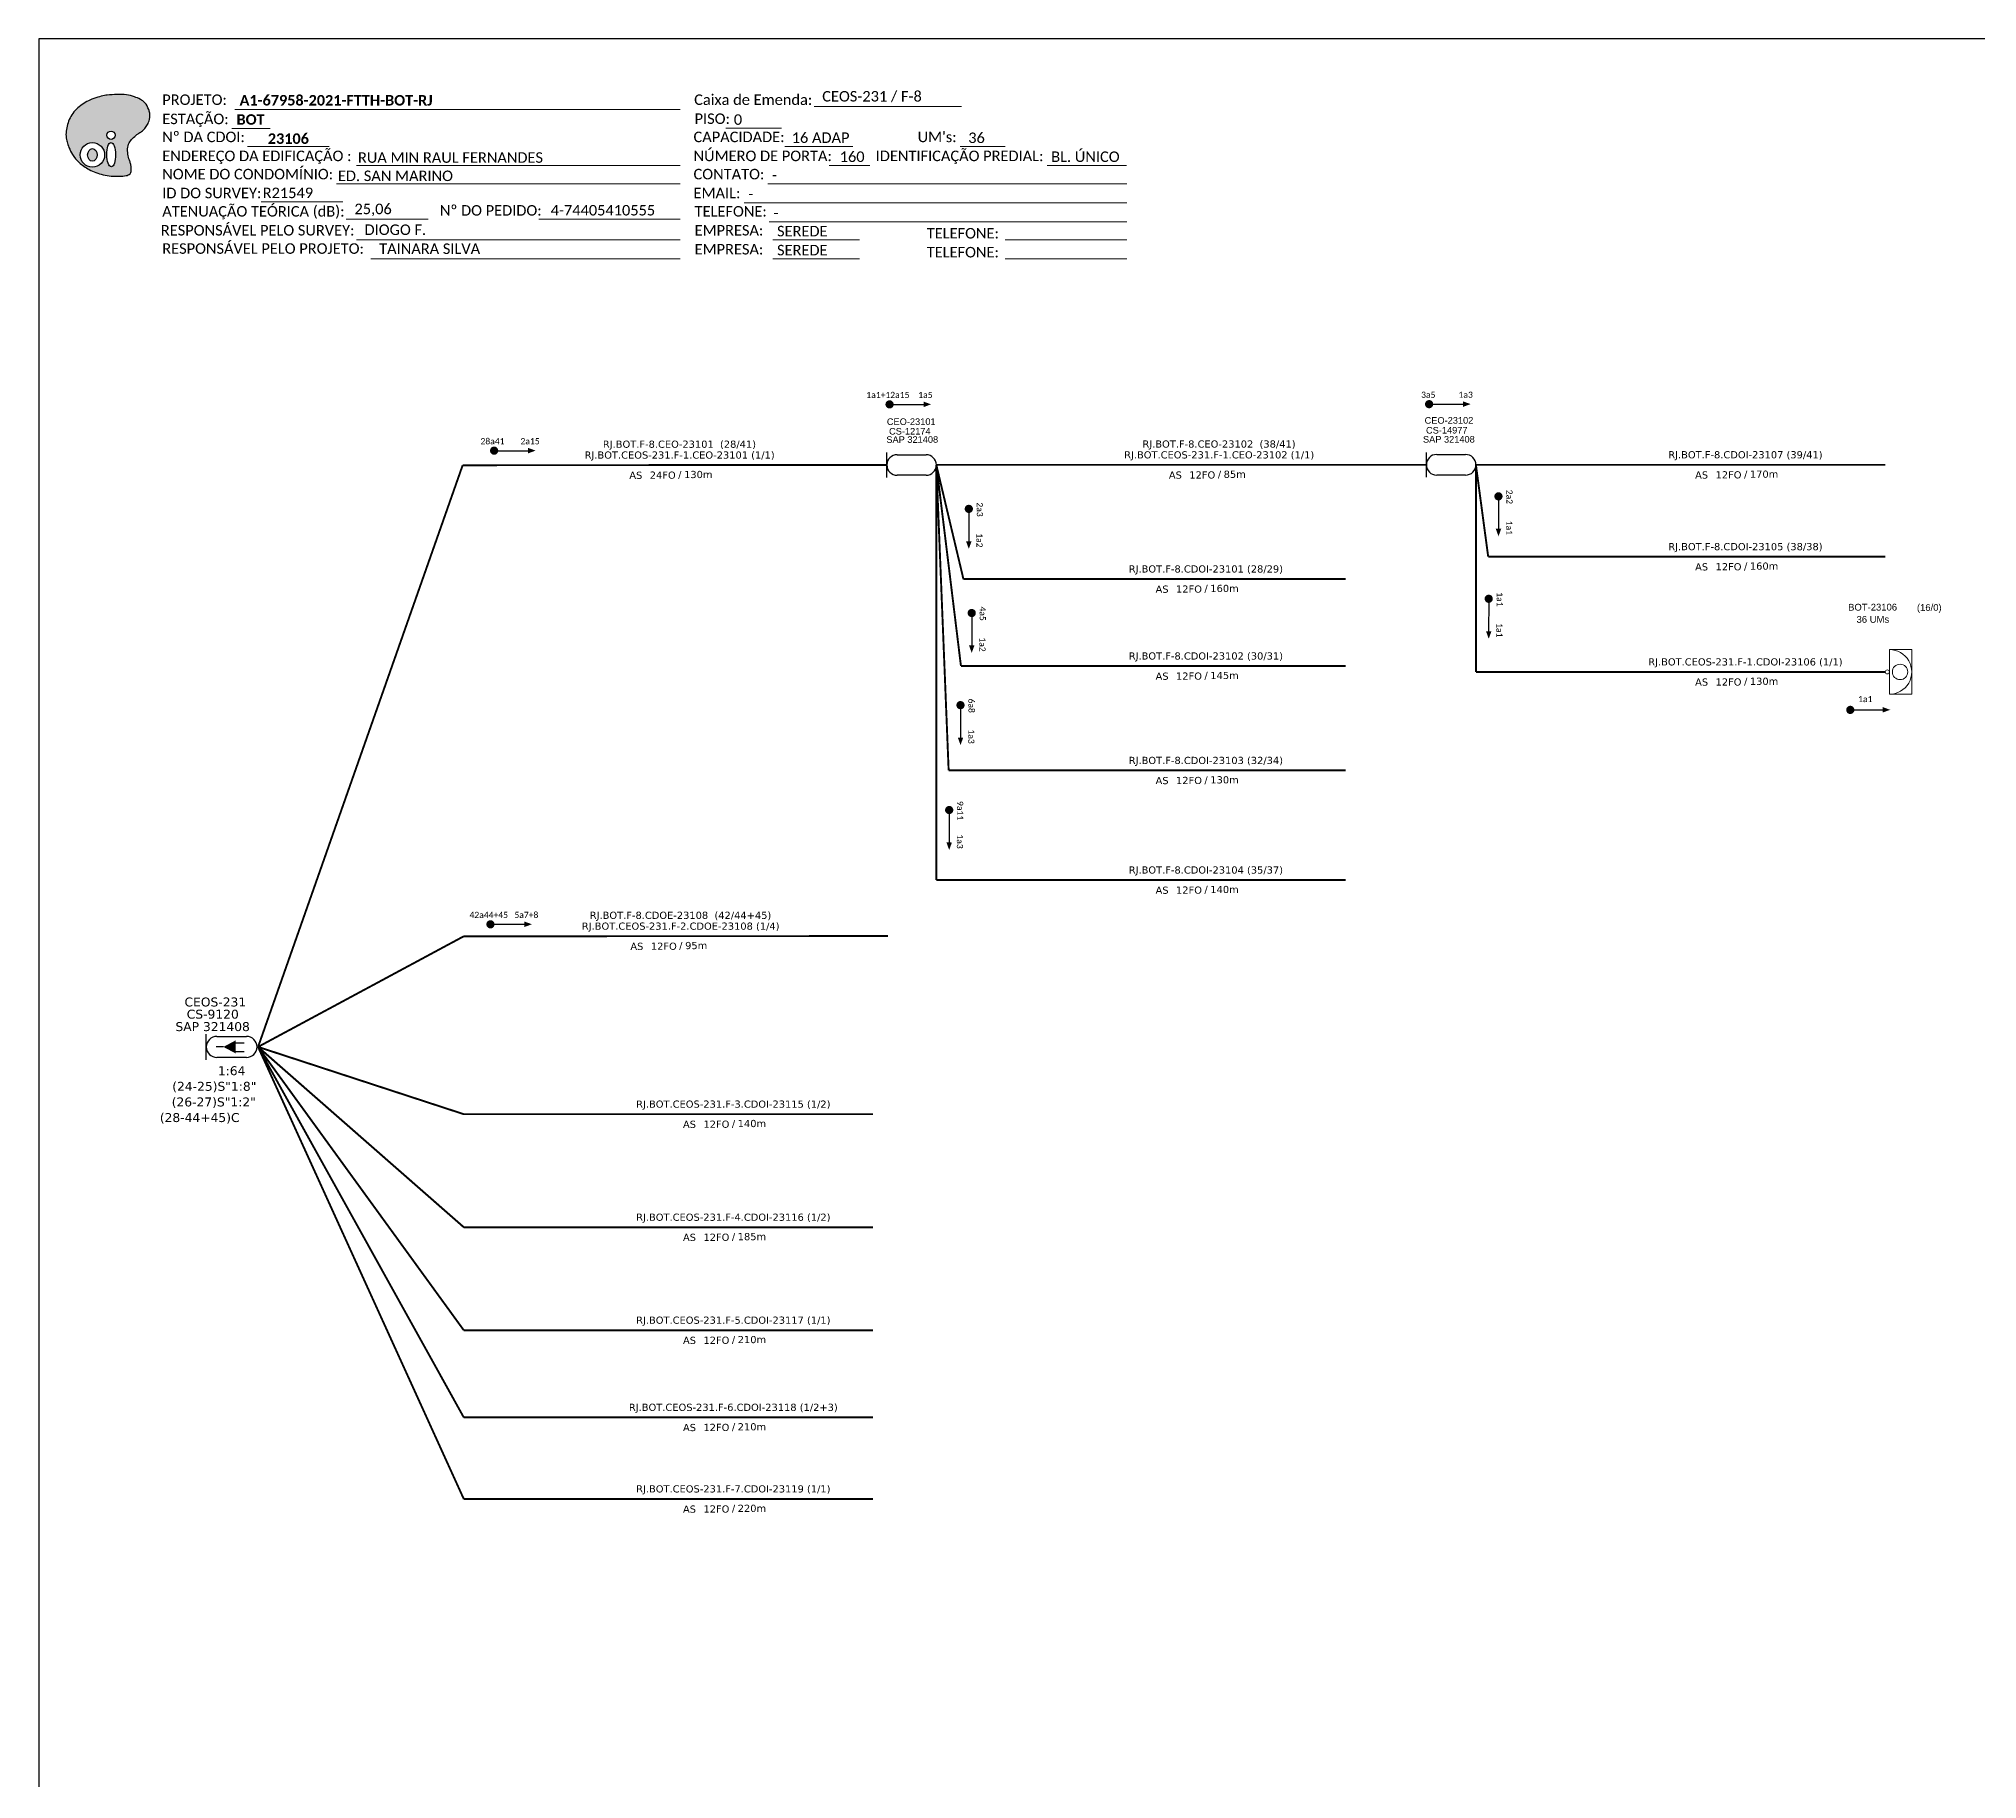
# Model space of a CAD drawing. Extents: x -89 to 749, y 705 to 1299.
# Drawn here: x -89.3 to 241.4, y 1002 to 1299 of the extents above; entities that cross this region are included whole.
import ezdxf
from ezdxf.enums import TextEntityAlignment as Align

# ---------------------------------------------------------------- set-up
doc = ezdxf.new("R2010")
doc.units = 0
for name, color, linetype, lineweight in [("20.0-LEGENDA DOS CDO'S", 1, 'Continuous', 0), ('20.2-CDO_POSTE', 1, 'Continuous', 5), ('40.1-ETIQUETAS', 1, 'Continuous', 20)]:
    doc.layers.add(name, color=color, linetype=linetype, lineweight=lineweight)
for name, color, linetype in [('20.4-CEOS', 1, 'Continuous'), ('CAP a instalar', 1, 'Continuous'), ('SETA', 7, 'Continuous')]:
    doc.layers.add(name, color=color, linetype=linetype)
doc.styles.add('ARIAL', font='arial.ttf')
doc.styles.add('siredit', font='verdana.ttf')
doc.styles.get("Standard").update_dxf_attribs({"font": 'arial.ttf'})
doc.styles.add('WMF-Calibri0', font='calibri.ttf')
doc.styles.add('WMF-Calibri1', font='calibrib.ttf')
doc.linetypes.add('FENCELINE1', pattern='A,0.25,-0.1,[133,ltypeshp.shx,S=0.1,R=0,X=-0.1,Y=0],-0.1,1', length=1.45)

# ---------------------------------------------------------------- blocks, each defined once
blk = doc.blocks.new('OI')
h = blk.add_hatch(color=40)
edge = h.paths.add_edge_path()
edge.add_spline(control_points=[(4.35, -0.67), (3.92, -0.99), (3.26, -1.5), (2.81, -2.59), (2.9, -3.5), (3.06, -4.27), (3.31, -4.85), (3.37, -5.39), (3.4, -5.88), (3.2, -6.4), (2.54, -6.61), (1.65, -6.63), (0.55, -6.67), (-0.56, -6.42), (-1.61, -6.14), (-2.77, -5.61), (-3.92, -4.77), (-4.89, -3.7), (-5.34, -2.65), (-5.6, -1.94), (-5.85, -0.96), (-5.71, 0.47), (-5.1, 2.02), (-4.14, 3.02), (-3.3, 3.61), (-2.37, 4.16), (-1.36, 4.44), (-0.56, 4.7), (0.79, 4.85), (2.24, 4.97), (3.79, 4.57), (4.67, 4.21), (5.44, 3.65), (5.76, 2.99), (6.03, 2.21), (6.01, 1.46), (5.72, 0.64), (5.31, 0.08), (4.88, -0.38), (4.51, -0.55), (4.35, -0.67)], knot_values=[0, 0, 0, 0, 1.60434, 2.417191, 3.427595, 4.282808, 4.776746, 5.304182, 5.888771, 6.258406, 6.858137, 7.79129, 8.986195, 10.124242, 11.187857, 12.242908, 13.953784, 15.414161, 16.515391, 17.349188, 17.675853, 19.552021, 21.515531, 22.568638, 23.63245, 24.621084, 25.782718, 26.745347, 27.142653, 29.870543, 31.004649, 31.921532, 32.709589, 33.801391, 34.042471, 35.192333, 35.971461, 36.628871, 37.254359, 37.836911, 37.836911, 37.836911, 37.836911], degree=3, periodic=0)
h.paths.add_polyline_path([(1.13, -0.87, -1), (-0.04, -0.87, -1)], flags=16)
edge = h.paths.add_edge_path(flags=16)
edge.add_ellipse((0.56, -3.59), major_axis=(-0.02, 1.71), ratio=0.361305, start_angle=0, end_angle=360)
h.paths.add_polyline_path([(-0.36, -3.62, -1), (-3.8, -3.62, -1)], flags=16)
edge = h.paths.add_edge_path(flags=0)
edge.add_ellipse((-2.08, -3.62), major_axis=(0, 0.885), ratio=0.758294, start_angle=0, end_angle=360)
at = {"color": 40}
for centre, radius in [((-2.08, -3.62), 1.72), ((0.54, -0.87), 0.587)]:
    blk.add_circle(centre, radius, dxfattribs=at)
blk.add_ellipse((0.56, -3.59), major_axis=(-0.02, 1.71), ratio=0.361305, dxfattribs=at)
blk.add_ellipse((-2.08, -3.62), major_axis=(0, 0.885), ratio=0.758294, start_param=-3.141592653589792, end_param=3.141592653589792, dxfattribs=at)
at = {"color": 40, "start_tangent": (-0.800898, -0.598801), "end_tangent": (-0.800898, -0.598801)}
blk.add_spline([(4.35, -0.67), (3.2, -1.78), (2.9, -2.54), (2.92, -3.55), (3.12, -4.38), (3.28, -4.85), (3.37, -5.37), (3.35, -5.95), (3.2, -6.29), (2.66, -6.55), (1.73, -6.63), (0.54, -6.62), (-0.58, -6.41), (-1.6, -6.11), (-2.56, -5.67), (-3.95, -4.67), (-4.89, -3.56), (-5.37, -2.56), (-5.64, -1.78), (-5.72, -1.46), (-5.63, 0.42), (-4.84, 2.22), (-4.13, 2.99), (-3.27, 3.62), (-2.4, 4.09), (-1.3, 4.47), (-0.37, 4.72), (0.02, 4.77), (2.75, 4.8), (3.85, 4.53), (4.69, 4.16), (5.31, 3.68), (5.85, 2.73), (5.93, 2.5), (5.94, 1.35), (5.67, 0.62), (5.29, 0.08), (4.84, -0.36), (4.35, -0.67)], degree=3, dxfattribs=at)
blk = doc.blocks.new('CARIMBO')
at = {"color": 7, "lineweight": 0}
for points in [[(134.48, -16.3), (159.61, -16.3)], [(35.66, -16.79), (111.64, -16.79)], [(35.15, -20.06), (41.7, -20.06)], [(37.81, -23.14), (51.75, -23.14)], [(119.43, -20.02), (128.92, -20.02)], [(129.48, -23.14), (141.1, -23.14)], [(159.42, -23.14), (167.09, -23.14)], [(56.38, -26.37), (111.64, -26.37)], [(137.07, -26.37), (144.01, -26.37)], [(174.24, -26.37), (187.8, -26.37)], [(52.97, -29.48), (111.64, -29.48)], [(126.6, -29.48), (187.83, -29.48)], [(40.13, -32.55), (54.07, -32.55)], [(122.56, -32.72), (187.83, -32.72)], [(54.67, -35.52), (68.61, -35.52)], [(126.84, -35.96), (187.83, -35.96)], [(56.38, -39.07), (111.64, -39.07)], [(127.45, -39.07), (142.25, -39.07)], [(167.06, -39.07), (187.83, -39.07)], [(58.87, -42.31), (111.64, -42.31)], [(127.45, -42.31), (142.25, -42.31)], [(167.06, -42.31), (187.83, -42.31)]]:
    blk.add_lwpolyline(points, dxfattribs=at)
at = {"color": 7, "xscale": 1.213923925163967, "yscale": 1.213923925163967, "zscale": 1.213923925163967, "rotation": 0.1532896023949059}
blk.add_blockref('OI', (13.86, -20.16), dxfattribs=at)
at = {"color": 7, "lineweight": 0, "style": 'WMF-Calibri0'}
for s, height, p in [('PROJETO:', 1.793, (23.26, -16.04)), ('Caixa de Emenda:', 1.7927, (114.02, -16.04)), ('ESTAÇÃO:', 1.793, (23.26, -19.32)), ('PISO:', 1.793, (114.09, -19.28)), ('Nº DA CDOI:', 1.7927, (23.26, -22.39)), ('CAPACIDADE:', 1.7927, (113.91, -22.39)), ("UM's:", 1.793, (152.15, -22.39)), ('ENDEREÇO DA EDIFICAÇÃO :', 1.7927, (23.26, -25.63)), ('NOME DO CONDOMÍNIO:', 1.7927, (23.26, -28.74)), ('NÚMERO DE PORTA:', 1.7927, (113.91, -25.63)), ('IDENTIFICAÇÃO PREDIAL:', 1.7927, (144.99, -25.63)), ('CONTATO:', 1.793, (113.91, -28.74)), ('ATENUAÇÃO TEÓRICA (dB):', 1.7927, (23.26, -35.09)), ('ID DO SURVEY:', 1.7927, (23.26, -31.97)), ('EMAIL:', 1.793, (113.91, -31.97)), ('RESPONSÁVEL PELO SURVEY:', 1.7927, (23.02, -38.32)), ('TELEFONE:', 1.793, (114.09, -35.09)), ('RESPONSÁVEL PELO PROJETO:', 1.7927, (23.26, -41.44)), ('EMPRESA:', 1.793, (114.09, -38.32)), ('TELEFONE:', 1.793, (153.7, -38.83)), ('EMPRESA:', 1.793, (114.09, -41.56)), ('TELEFONE:', 1.793, (153.7, -42.06))]:
    blk.add_text(s, height=height, dxfattribs=at).set_placement(p)
at = {"color": 7, "lineweight": 0, "flags": 8}
for tag, p, style in [('PROJ', (36.46, -16.13), 'WMF-Calibri1'), ('CEOS-XX', (135.87, -15.46), 'WMF-Calibri0'), ('EST', (35.94, -19.41), 'WMF-Calibri1'), ('PISO_PTR', (120.78, -19.42), 'WMF-Calibri0'), ('CAPAC.', (130.66, -22.52), 'WMF-Calibri0'), ("UC'S", (160.78, -22.54), 'WMF-Calibri0'), ('LOGRADOURO', (56.65, -25.91), 'WMF-Calibri0'), ('N°', (138.85, -25.77), 'WMF-Calibri0'), ('N°PREDIO', (174.94, -25.77), 'WMF-Calibri0'), ('NOME_DO_COND.', (53.23, -29.02), 'WMF-Calibri0'), ('NOME_DO_CONTATO', (127.3, -28.89), 'WMF-Calibri0'), ('_ID_', (40.39, -31.94), 'WMF-Calibri0'), ('O_POTEN', (56.06, -34.68), 'WMF-Calibri0'), ('EMAIL', (123.26, -32.12), 'WMF-Calibri0'), ('TELEFONE', (127.55, -35.36), 'WMF-Calibri0'), ('RES_SURVEY', (57.78, -38.23), 'WMF-Calibri0'), ('RES_PROJ', (60.27, -41.47), 'WMF-Calibri0'), ('EMP_RESP_SURVEY', (128.16, -38.47), 'WMF-Calibri0'), ('CONT_RESP_SURVEY', (167.76, -38.47), 'WMF-Calibri0'), ('EMP_RESP_PROJ', (128.16, -41.71), 'WMF-Calibri0'), ('CONT_RESP_PROJ', (167.76, -41.71), 'WMF-Calibri0')]:
    blk.add_attdef(tag, p, '', height=1.79, dxfattribs=dict(at, style=style))
at = {"color": 7, "lineweight": 0, "style": 'WMF-Calibri1', "flags": 8}
blk.add_attdef("N° CDO'S", text='', height=1.79, dxfattribs=at).set_placement((44.78, -22.68), align=Align.CENTER)
blk = doc.blocks.new('ETIQUETA_RS5F')
at = {"layer": '40.1-ETIQUETAS', "color": 0, "style": 'siredit'}
blk.add_text('/', height=1.5, dxfattribs=at).set_placement((1.58, -1.95), align=Align.MIDDLE_RIGHT)
for tag, p in [('ETIQUETA_R_PRIMARIA', (1.21, 4.1)), ('ETIQUETA_R_SECUNDARIA', (1.21, 2.1)), ('F_ATIVAS/F_MORTAS', (1.14, -4.24))]:
    blk.add_attdef(tag, text='', height=1.5, dxfattribs=at).set_placement(p, align=Align.MIDDLE_CENTER)
for tag, p in [('TIPO_CABO', (-6.58, -2.12)), ('CAP_CABO', (0.4, -2.09))]:
    blk.add_attdef(tag, text='', height=1.5, dxfattribs=at).set_placement(p, align=Align.MIDDLE_RIGHT)
blk.add_attdef('METROS', text='', height=1.5, dxfattribs=at).set_placement((2.14, -1.95), align=Align.MIDDLE_LEFT)
for tag, p in [('FUSÃO_1', (0.85, -8.39)), ('FUSÃO_2', (0.85, -10.6)), ('FUSÃO_3', (0.85, -12.93)), ('FUSÃO_4', (0.85, -15.14)), ('FUSÃO_5', (0.85, -17.16))]:
    blk.add_attdef(tag, text='', height=1.5, dxfattribs=at).set_placement(p, align=Align.CENTER)
blk = doc.blocks.new('CDOE-TEXTO PADRÃO')
at = {"layer": "20.0-LEGENDA DOS CDO'S", "color": 0, "style": 'ARIAL'}
for tag, p in [('CDO_N', (0.49, 7.39)), ('CORDOALHA', (0.5, 4.33)), ('SAP', (0.51, 1.67)), ('SPLITER_1', (0.59, -0.91)), ('SPLITER_2', (0.6, -3.55)), ('(XX-XX_F)S', (0.54, -8.29)), ('(XX-XX_L)S', (0.55, -10.83)), ('UMS', (0.55, -13.15))]:
    blk.add_attdef(tag, p, '', height=1.7, rotation=0.118, dxfattribs=at)
blk.add_attdef('FIBRAS_UTILIZADAS', text='', height=1.7, rotation=0.118, dxfattribs=at).set_placement((19.77, 7.43), align=Align.CENTER)

msp = doc.modelspace()

# ---------------------------------------------------------------- linework, layer by layer
msp.add_lwpolyline([(-89.32, 705.02), (749.25, 705.02), (749.25, 1299.02), (-89.32, 1299.02), (-89.32, 705.02)])
at = {"color": 7, "lineweight": 0}
msp.add_lwpolyline([(-4.01, 1268.26), (20.14, 1268.26)], dxfattribs=at)
at = {"color": 7, "const_width": 0.7}
for points in [[(55.5, 1236.63, 1), (56.2, 1236.63, 1)], [(-11.97, 1228.74, 1), (-11.27, 1228.74, 1)], [(159.74, 1221.29, 1), (159.74, 1220.59, 1)], [(69.37, 1219.15, 1), (69.37, 1218.45, 1)], [(69.87, 1201.38, 1), (69.86, 1200.68, 1)], [(67.95, 1185.66, 1), (67.95, 1184.96, 1)], [(66.02, 1167.76, 1), (66.02, 1167.06, 1)], [(-12.6, 1147.91, 1), (-11.9, 1147.91, 1)]]:
    msp.add_lwpolyline(points, format="xyb", close=True, dxfattribs=at)
at = {"const_width": 0.7}
for points in [[(147.56, 1236.67, 1), (148.26, 1236.67, 1)], [(158.08, 1203.81, 1), (158.08, 1203.11, 1)], [(219.42, 1184.5, 1), (220.12, 1184.5, 1)]]:
    msp.add_lwpolyline(points, format="xyb", close=True, dxfattribs=at)
at = {"layer": '20.4-CEOS', "color": 7}
for p, q in [((55.38, 1224.17), (55.38, 1228.41)), ((57.14, 1228.05), (62.07, 1228.05)), ((62.07, 1224.53), (57.14, 1224.53)), ((-58.94, 1128.79), (-53.88, 1128.79)), ((-53.88, 1125.18), (-58.94, 1125.18))]:
    msp.add_line(p, q, dxfattribs=at)
at = {"layer": '20.4-CEOS', "color": 5}
for p, q in [((147.44, 1224.2), (147.44, 1228.44)), ((149.2, 1228.08), (154.13, 1228.08)), ((154.13, 1224.56), (149.2, 1224.56))]:
    msp.add_line(p, q, dxfattribs=at)
at = {"layer": '20.4-CEOS', "color": 7}
for points in [[(-60.75, 1124.81), (-60.75, 1129.16)], [(-57.81, 1126.99), (-59.03, 1126.99)], [(-55.81, 1127.7), (-54.28, 1127.7)], [(-55.81, 1126.2), (-54.28, 1126.2)]]:
    msp.add_lwpolyline(points, dxfattribs=at)
msp.add_lwpolyline([(-57.81, 1126.99, 0, 2.23, 0), (-55.72, 1126.99, 2.23, 2.23, 0)], format="xyseb", dxfattribs=at)
for centre, radius, start, end in [((57.14, 1226.29), 1.76, 90, 270), ((62.07, 1226.29), 1.76, 270, 90), ((-58.94, 1126.99), 1.8, 90, 270), ((-53.88, 1126.99), 1.8, 270, 90)]:
    msp.add_arc(centre, radius, start, end, dxfattribs=at)
at = {"layer": '20.4-CEOS', "color": 5}
for centre, start, end in [((149.2, 1226.32), 90, 270), ((154.13, 1226.32), 270, 90)]:
    msp.add_arc(centre, 1.76, start, end, dxfattribs=at)
at = {"layer": '40.1-ETIQUETAS', "color": 1}
msp.add_lwpolyline([(226.45, 1194.79), (230.27, 1194.79), (230.27, 1187.16), (226.45, 1187.16)], close=True, dxfattribs=at)
for centre, major_axis, start_param, end_param in [((226.45, 1190.98), (-2.69, 2.69), 2.356194, 5.497787), ((226.1, 1190.98), (-0.249, 0.249), 2.356194490191767, 8.639379797371353), ((228.26, 1190.98), (0.929, 0.929), 3.926991, 10.210176)]:
    msp.add_ellipse(centre, major_axis=major_axis, ratio=1, start_param=start_param, end_param=end_param, dxfattribs=at)
at = {"layer": 'CAP a instalar', "color": 7, "linetype": 'FENCELINE1', "ltscale": 7, "const_width": 0.327}
for points in [[(-51.9, 1126.99), (-51.9, 1126.99), (-16.99, 1226.25)], [(-16.99, 1226.25), (55.38, 1226.29)], [(63.83, 1226.32), (147.44, 1226.32)], [(63.83, 1226.29), (63.83, 1155.46)], [(63.83, 1226.29), (65.93, 1174.17)], [(63.83, 1226.29), (68.03, 1191.98)], [(63.83, 1226.29), (68.45, 1206.83)], [(155.89, 1226.32), (225.75, 1226.32)], [(155.89, 1226.32), (157.99, 1210.64)], [(157.99, 1210.64), (225.75, 1210.64)], [(68.45, 1206.83), (133.69, 1206.83)], [(68.03, 1191.98), (133.69, 1191.98)], [(65.93, 1174.17), (133.69, 1174.17)], [(63.83, 1155.46), (133.69, 1155.46)], [(-16.8, 1145.87), (-51.9, 1126.99)], [(-16.8, 1145.87), (55.57, 1145.9)], [(-51.9, 1126.99), (-16.8, 1063.77)], [(-16.8, 1063.77), (53.05, 1063.77)]]:
    msp.add_lwpolyline(points, dxfattribs=at)
at = {"layer": 'CAP a instalar', "color": 1, "linetype": 'FENCELINE1', "ltscale": 7, "const_width": 0.327}
for points in [[(155.89, 1226.32), (155.89, 1190.97)], [(155.89, 1190.97), (225.75, 1190.97)]]:
    msp.add_lwpolyline(points, dxfattribs=at)
at = {"layer": 'CAP a instalar', "color": 251, "linetype": 'FENCELINE1', "ltscale": 7, "true_color": 0x636466, "const_width": 0.327}
for points in [[(-16.8, 1049.85), (-51.9, 1126.99)], [(-16.8, 1078.64), (-51.9, 1126.99)], [(-51.9, 1126.99), (-51.9, 1126.99), (-16.8, 1096.22)], [(-16.8, 1115.51), (-51.9, 1126.99)], [(-16.8, 1115.51), (53.05, 1115.51)], [(-16.8, 1096.22), (53.05, 1096.22)], [(-16.8, 1078.64), (53.05, 1078.64)], [(-16.8, 1049.85), (53.05, 1049.85)]]:
    msp.add_lwpolyline(points, dxfattribs=at)
at = {"layer": 'SETA', "color": 7}
for points in [[(56.11, 1236.63), (62.13, 1236.63)], [(-11.35, 1228.73), (-5.34, 1228.73)], [(69.37, 1218.8), (69.36, 1212.78)], [(69.86, 1201.03), (69.86, 1195.02)], [(67.95, 1185.31), (67.95, 1179.3)], [(66.02, 1167.41), (66.01, 1161.39)], [(-11.99, 1147.91), (-5.97, 1147.91)]]:
    msp.add_lwpolyline(points, dxfattribs=at)
at = {"layer": 'SETA'}
for points in [[(148.17, 1236.67), (154.19, 1236.67)], [(159.74, 1220.94), (159.74, 1214.92)], [(158.08, 1203.46), (158.07, 1197.44)], [(219.77, 1184.5), (225.79, 1184.5)]]:
    msp.add_lwpolyline(points, dxfattribs=at)
at = {"layer": 'SETA', "color": 7}
for points in [[(61.65, 1237.11), (62.93, 1236.64), (61.65, 1236.17)], [(-5.82, 1229.21), (-4.54, 1228.74), (-5.82, 1228.28)], [(69.84, 1213.26), (69.37, 1211.98), (68.9, 1213.26)], [(70.33, 1195.5), (69.87, 1194.22), (69.4, 1195.5)], [(68.42, 1179.78), (67.96, 1178.5), (67.49, 1179.78)], [(66.49, 1161.87), (66.02, 1160.59), (65.56, 1161.88)], [(-6.45, 1148.38), (-5.17, 1147.92), (-6.45, 1147.45)]]:
    msp.add_solid(points, dxfattribs=at)
at = {"layer": 'SETA'}
for points in [[(153.71, 1237.14), (154.99, 1236.68), (153.71, 1236.21)], [(160.21, 1215.41), (159.75, 1214.12), (159.28, 1215.41)], [(158.55, 1197.92), (158.08, 1196.64), (157.62, 1197.92)], [(225.3, 1184.98), (226.58, 1184.51), (225.3, 1184.05)]]:
    msp.add_solid(points, dxfattribs=at)

# ---------------------------------------------------------------- block references
ref = msp.add_blockref('CARIMBO', (-91.51, 1303.77))
ref.add_attrib('PROJ', 'A1-67958-2021-FTTH-BOT-RJ', (-55.05, 1287.63), dxfattribs={"color": 7, "lineweight": 0, "height": 1.7927, "style": 'WMF-Calibri1'})
ref.add_attrib('EST', 'BOT', (-55.57, 1284.35), dxfattribs={"color": 7, "lineweight": 0, "height": 1.793, "style": 'WMF-Calibri1'})
ref.add_attrib("N° CDO'S", '23106', dxfattribs={"color": 7, "lineweight": 0, "height": 1.793, "style": 'WMF-Calibri1'}).set_placement((-46.73, 1281.09), align=Align.CENTER)
ref.add_attrib('LOGRADOURO', 'RUA MIN RAUL FERNANDES', (-34.86, 1277.86), dxfattribs={"color": 7, "lineweight": 0, "height": 1.7927, "style": 'WMF-Calibri0'})
ref.add_attrib('NOME_DO_COND.', 'ED. SAN MARINO', (-38.28, 1274.74), dxfattribs={"color": 7, "lineweight": 0, "height": 1.7927, "style": 'WMF-Calibri0'})
ref.add_attrib('_ID_', 'R21549', (-51.11, 1271.83), dxfattribs={"color": 7, "lineweight": 0, "height": 1.793, "style": 'WMF-Calibri0'})
ref.add_attrib('O_POTEN', '25,06', (-35.45, 1269.09), dxfattribs={"color": 7, "lineweight": 0, "height": 1.793, "style": 'WMF-Calibri0'})
ref.add_attrib('RES_SURVEY', 'DIOGO F.', (-33.73, 1265.54), dxfattribs={"color": 7, "lineweight": 0, "height": 1.793, "style": 'WMF-Calibri0'})
ref.add_attrib('RES_PROJ', 'TAINARA SILVA', (-31.24, 1262.3), dxfattribs={"color": 7, "lineweight": 0, "height": 1.7927, "style": 'WMF-Calibri0'})
ref.add_attrib('CEOS-XX', 'CEOS-231 / F-8', (44.36, 1288.31), dxfattribs={"color": 7, "lineweight": 0, "height": 1.7927, "style": 'WMF-Calibri0'})
ref.add_attrib('CAPAC.', '16 ADAP', (39.15, 1281.25), dxfattribs={"color": 7, "lineweight": 0, "height": 1.793, "style": 'WMF-Calibri0'})
ref.add_attrib("UC'S", '36', (69.27, 1281.23), dxfattribs={"color": 7, "lineweight": 0, "height": 1.793, "style": 'WMF-Calibri0'})
ref.add_attrib('PISO_PTR', '0', (29.28, 1284.34), dxfattribs={"color": 7, "lineweight": 0, "height": 1.79, "style": 'WMF-Calibri0'})
ref.add_attrib('N°', '160', (47.34, 1278), dxfattribs={"color": 7, "lineweight": 0, "height": 1.793, "style": 'WMF-Calibri0'})
ref.add_attrib('N°PREDIO', 'BL. ÚNICO', (83.43, 1278), dxfattribs={"color": 7, "lineweight": 0, "height": 1.793, "style": 'WMF-Calibri0'})
ref.add_attrib('NOME_DO_CONTATO', '-', (35.79, 1274.88), dxfattribs={"color": 7, "lineweight": 0, "height": 1.79, "style": 'WMF-Calibri0'})
ref.add_attrib('EMAIL', '-', (31.75, 1271.65), dxfattribs={"color": 7, "lineweight": 0, "height": 1.79, "style": 'WMF-Calibri0'})
ref.add_attrib('TELEFONE', '-', (36.04, 1268.41), dxfattribs={"color": 7, "lineweight": 0, "height": 1.79, "style": 'WMF-Calibri0'})
ref.add_attrib('EMP_RESP_SURVEY', 'SEREDE', (36.65, 1265.3), dxfattribs={"color": 7, "lineweight": 0, "height": 1.793, "style": 'WMF-Calibri0'})
ref.add_attrib('EMP_RESP_PROJ', 'SEREDE', (36.65, 1262.06), dxfattribs={"color": 7, "lineweight": 0, "height": 1.793, "style": 'WMF-Calibri0'})
at = {"layer": '20.2-CDO_POSTE', "color": 7}
ref = msp.add_blockref('CDOE-TEXTO PADRÃO', (56.58, 1228.16), dxfattribs=dict(at, xscale=0.6632893033568711, yscale=0.6632893033568711, zscale=0.6632893033568711))
ref.add_attrib('CDO_N', 'CS-12174', (55.76, 1231.48), dxfattribs={"layer": "20.0-LEGENDA DOS CDO'S", "color": 0, "height": 1.127, "rotation": 0.118, "style": 'ARIAL'})
ref.add_attrib('SAP', 'CEO-23101', (55.39, 1233.11), dxfattribs={"layer": "20.0-LEGENDA DOS CDO'S", "color": 0, "height": 1.127, "rotation": 0.118, "style": 'ARIAL'})
ref = msp.add_blockref('CDOE-TEXTO PADRÃO', (55.23, 1226.74), dxfattribs=dict(at, xscale=0.6632893033568711, yscale=0.6632893033568711, zscale=0.6632893033568711))
ref.add_attrib('CDO_N', 'SAP 321408', (55.3, 1230.06), dxfattribs={"layer": "20.0-LEGENDA DOS CDO'S", "color": 0, "height": 1.127, "rotation": 0.118, "style": 'ARIAL'})
at = {"layer": '40.1-ETIQUETAS', "color": 7}
ref = msp.add_blockref('ETIQUETA_RS5F', (19.06, 1226.27), dxfattribs=dict(at, xscale=0.816479989499839, yscale=0.816479989499839, zscale=0.816479989499839))
ref.add_attrib('ETIQUETA_R_PRIMARIA', 'RJ.BOT.F-8.CEO-23101  (28/41)', dxfattribs={"color": 0, "height": 1.2247, "style": 'siredit'}).set_placement((20, 1229.84), align=Align.MIDDLE_CENTER)
ref.add_attrib('ETIQUETA_R_SECUNDARIA', 'RJ.BOT.CEOS-231.F-1.CEO-23101 (1/1)', dxfattribs={"color": 0, "height": 1.2247, "style": 'siredit'}).set_placement((20.03, 1227.99), align=Align.MIDDLE_CENTER)
ref.add_attrib('TIPO_CABO', 'AS', dxfattribs={"color": 0, "height": 1.225, "style": 'siredit'}).set_placement((13.66, 1224.54), align=Align.MIDDLE_RIGHT)
ref.add_attrib('CAP_CABO', '24FO', dxfattribs={"color": 0, "height": 1.225, "style": 'siredit'}).set_placement((19.36, 1224.56), align=Align.MIDDLE_RIGHT)
ref.add_attrib('METROS', '130m', dxfattribs={"color": 0, "height": 1.225, "style": 'siredit'}).set_placement((20.79, 1224.67), align=Align.MIDDLE_LEFT)
ref = msp.add_blockref('ETIQUETA_RS5F', (111.13, 1226.3), dxfattribs=dict(at, xscale=0.816479989499839, yscale=0.816479989499839, zscale=0.816479989499839))
ref.add_attrib('ETIQUETA_R_PRIMARIA', 'RJ.BOT.F-8.CEO-23102  (38/41)', dxfattribs={"color": 0, "height": 1.2247, "style": 'siredit'}).set_placement((112.06, 1229.87), align=Align.MIDDLE_CENTER)
ref.add_attrib('ETIQUETA_R_SECUNDARIA', 'RJ.BOT.CEOS-231.F-1.CEO-23102 (1/1)', dxfattribs={"color": 0, "height": 1.2247, "style": 'siredit'}).set_placement((112.09, 1228.02), align=Align.MIDDLE_CENTER)
ref.add_attrib('TIPO_CABO', 'AS', dxfattribs={"color": 0, "height": 1.225, "style": 'siredit'}).set_placement((105.72, 1224.57), align=Align.MIDDLE_RIGHT)
ref.add_attrib('CAP_CABO', '12FO', dxfattribs={"color": 0, "height": 1.225, "style": 'siredit'}).set_placement((111.42, 1224.59), align=Align.MIDDLE_RIGHT)
ref.add_attrib('METROS', '85m', dxfattribs={"color": 0, "height": 1.225, "style": 'siredit'}).set_placement((112.85, 1224.71), align=Align.MIDDLE_LEFT)
ref = msp.add_blockref('ETIQUETA_RS5F', (200.92, 1226.32), dxfattribs=dict(at, xscale=0.816479989499839, yscale=0.816479989499839, zscale=0.816479989499839))
ref.add_attrib('ETIQUETA_R_SECUNDARIA', 'RJ.BOT.F-8.CDOI-23107 (39/41)', dxfattribs={"color": 0, "height": 1.2247, "style": 'siredit'}).set_placement((201.88, 1228.04), align=Align.MIDDLE_CENTER)
ref.add_attrib('TIPO_CABO', 'AS', dxfattribs={"color": 0, "height": 1.225, "style": 'siredit'}).set_placement((195.51, 1224.59), align=Align.MIDDLE_RIGHT)
ref.add_attrib('CAP_CABO', '12FO', dxfattribs={"color": 0, "height": 1.225, "style": 'siredit'}).set_placement((201.21, 1224.61), align=Align.MIDDLE_RIGHT)
ref.add_attrib('METROS', '170m', dxfattribs={"color": 0, "height": 1.225, "style": 'siredit'}).set_placement((202.64, 1224.73), align=Align.MIDDLE_LEFT)
ref = msp.add_blockref('ETIQUETA_RS5F', (200.92, 1210.64), dxfattribs=dict(at, xscale=0.816479989499839, yscale=0.816479989499839, zscale=0.816479989499839))
ref.add_attrib('ETIQUETA_R_SECUNDARIA', 'RJ.BOT.F-8.CDOI-23105 (38/38)', dxfattribs={"color": 0, "height": 1.2247, "style": 'siredit'}).set_placement((201.88, 1212.36), align=Align.MIDDLE_CENTER)
ref.add_attrib('TIPO_CABO', 'AS', dxfattribs={"color": 0, "height": 1.225, "style": 'siredit'}).set_placement((195.51, 1208.91), align=Align.MIDDLE_RIGHT)
ref.add_attrib('CAP_CABO', '12FO', dxfattribs={"color": 0, "height": 1.225, "style": 'siredit'}).set_placement((201.21, 1208.93), align=Align.MIDDLE_RIGHT)
ref.add_attrib('METROS', '160m', dxfattribs={"color": 0, "height": 1.225, "style": 'siredit'}).set_placement((202.64, 1209.04), align=Align.MIDDLE_LEFT)
ref = msp.add_blockref('ETIQUETA_RS5F', (108.85, 1206.83), dxfattribs=dict(at, xscale=0.816479989499839, yscale=0.816479989499839, zscale=0.816479989499839))
ref.add_attrib('ETIQUETA_R_SECUNDARIA', 'RJ.BOT.F-8.CDOI-23101 (28/29)', dxfattribs={"color": 0, "height": 1.2247, "style": 'siredit'}).set_placement((109.82, 1208.55), align=Align.MIDDLE_CENTER)
ref.add_attrib('TIPO_CABO', 'AS', dxfattribs={"color": 0, "height": 1.225, "style": 'siredit'}).set_placement((103.45, 1205.1), align=Align.MIDDLE_RIGHT)
ref.add_attrib('CAP_CABO', '12FO', dxfattribs={"color": 0, "height": 1.225, "style": 'siredit'}).set_placement((109.15, 1205.12), align=Align.MIDDLE_RIGHT)
ref.add_attrib('METROS', '160m', dxfattribs={"color": 0, "height": 1.225, "style": 'siredit'}).set_placement((110.58, 1205.23), align=Align.MIDDLE_LEFT)
at = {"layer": '40.1-ETIQUETAS', "color": 1}
ref = msp.add_blockref('CDOE-TEXTO PADRÃO', (225.76, 1193.7), dxfattribs=dict(at, xscale=0.680400002002716, yscale=0.680400002002716, zscale=0.680400002002716))
ref.add_attrib('CDO_N', 'BOT-23106', (219.4, 1201.44), dxfattribs={"layer": "20.0-LEGENDA DOS CDO'S", "color": 0, "height": 1.157, "rotation": 0.118, "style": 'ARIAL'})
ref.add_attrib('CORDOALHA', '36 UMs', (220.84, 1199.36), dxfattribs={"layer": "20.0-LEGENDA DOS CDO'S", "color": 0, "height": 1.157, "rotation": 0.118, "style": 'ARIAL'})
ref.add_attrib('FIBRAS_UTILIZADAS', '       (16/0)', dxfattribs={"layer": "20.0-LEGENDA DOS CDO'S", "color": 0, "height": 1.1566, "rotation": 0.118, "style": 'ARIAL'}).set_placement((231.68, 1201.39), align=Align.CENTER)
at = {"layer": '40.1-ETIQUETAS', "color": 7}
ref = msp.add_blockref('ETIQUETA_RS5F', (108.85, 1191.98), dxfattribs=dict(at, xscale=0.816479989499839, yscale=0.816479989499839, zscale=0.816479989499839))
ref.add_attrib('ETIQUETA_R_SECUNDARIA', 'RJ.BOT.F-8.CDOI-23102 (30/31)', dxfattribs={"color": 0, "height": 1.2247, "style": 'siredit'}).set_placement((109.82, 1193.7), align=Align.MIDDLE_CENTER)
ref.add_attrib('TIPO_CABO', 'AS', dxfattribs={"color": 0, "height": 1.225, "style": 'siredit'}).set_placement((103.45, 1190.25), align=Align.MIDDLE_RIGHT)
ref.add_attrib('CAP_CABO', '12FO', dxfattribs={"color": 0, "height": 1.225, "style": 'siredit'}).set_placement((109.15, 1190.27), align=Align.MIDDLE_RIGHT)
ref.add_attrib('METROS', '145m', dxfattribs={"color": 0, "height": 1.225, "style": 'siredit'}).set_placement((110.58, 1190.38), align=Align.MIDDLE_LEFT)
ref = msp.add_blockref('ETIQUETA_RS5F', (108.85, 1174.16), dxfattribs=dict(at, xscale=0.816479989499839, yscale=0.816479989499839, zscale=0.816479989499839))
ref.add_attrib('ETIQUETA_R_SECUNDARIA', 'RJ.BOT.F-8.CDOI-23103 (32/34)', dxfattribs={"color": 0, "height": 1.2247, "style": 'siredit'}).set_placement((109.82, 1175.88), align=Align.MIDDLE_CENTER)
ref.add_attrib('TIPO_CABO', 'AS', dxfattribs={"color": 0, "height": 1.225, "style": 'siredit'}).set_placement((103.45, 1172.44), align=Align.MIDDLE_RIGHT)
ref.add_attrib('CAP_CABO', '12FO', dxfattribs={"color": 0, "height": 1.225, "style": 'siredit'}).set_placement((109.15, 1172.46), align=Align.MIDDLE_RIGHT)
ref.add_attrib('METROS', '130m', dxfattribs={"color": 0, "height": 1.225, "style": 'siredit'}).set_placement((110.58, 1172.57), align=Align.MIDDLE_LEFT)
ref = msp.add_blockref('ETIQUETA_RS5F', (108.85, 1155.46), dxfattribs=dict(at, xscale=0.816479989499839, yscale=0.816479989499839, zscale=0.816479989499839))
ref.add_attrib('ETIQUETA_R_SECUNDARIA', 'RJ.BOT.F-8.CDOI-23104 (35/37)', dxfattribs={"color": 0, "height": 1.2247, "style": 'siredit'}).set_placement((109.82, 1157.18), align=Align.MIDDLE_CENTER)
ref.add_attrib('TIPO_CABO', 'AS', dxfattribs={"color": 0, "height": 1.225, "style": 'siredit'}).set_placement((103.45, 1153.73), align=Align.MIDDLE_RIGHT)
ref.add_attrib('CAP_CABO', '12FO', dxfattribs={"color": 0, "height": 1.225, "style": 'siredit'}).set_placement((109.15, 1153.75), align=Align.MIDDLE_RIGHT)
ref.add_attrib('METROS', '140m', dxfattribs={"color": 0, "height": 1.225, "style": 'siredit'}).set_placement((110.58, 1153.86), align=Align.MIDDLE_LEFT)
at = {"layer": 'CAP a instalar', "color": 1, "linetype": 'FENCELINE1', "ltscale": 5}
ref = msp.add_blockref('ETIQUETA_RS5F', (200.92, 1190.97), dxfattribs=dict(at, xscale=0.816479989499839, yscale=0.816479989499839, zscale=0.816479989499839))
ref.add_attrib('ETIQUETA_R_SECUNDARIA', 'RJ.BOT.CEOS-231.F-1.CDOI-23106 (1/1)', dxfattribs={"layer": '40.1-ETIQUETAS', "color": 0, "height": 1.2247, "style": 'siredit'}).set_placement((201.88, 1192.69), align=Align.MIDDLE_CENTER)
ref.add_attrib('TIPO_CABO', 'AS', dxfattribs={"layer": '40.1-ETIQUETAS', "color": 0, "height": 1.225, "style": 'siredit'}).set_placement((195.51, 1189.25), align=Align.MIDDLE_RIGHT)
ref.add_attrib('CAP_CABO', '12FO', dxfattribs={"layer": '40.1-ETIQUETAS', "color": 0, "height": 1.225, "style": 'siredit'}).set_placement((201.21, 1189.26), align=Align.MIDDLE_RIGHT)
ref.add_attrib('METROS', '130m', dxfattribs={"layer": '40.1-ETIQUETAS', "color": 0, "height": 1.225, "style": 'siredit'}).set_placement((202.64, 1189.38), align=Align.MIDDLE_LEFT)
at = {"layer": 'CAP a instalar', "color": 252, "linetype": 'FENCELINE1', "ltscale": 5, "true_color": 0x939598}
ref = msp.add_blockref('ETIQUETA_RS5F', (28.22, 1115.51), dxfattribs=dict(at, xscale=0.816479989499839, yscale=0.816479989499839, zscale=0.816479989499839))
ref.add_attrib('ETIQUETA_R_SECUNDARIA', 'RJ.BOT.CEOS-231.F-3.CDOI-23115 (1/2)', dxfattribs={"layer": '40.1-ETIQUETAS', "color": 0, "height": 1.2247, "style": 'siredit'}).set_placement((29.19, 1117.23), align=Align.MIDDLE_CENTER)
ref.add_attrib('TIPO_CABO', 'AS', dxfattribs={"layer": '40.1-ETIQUETAS', "color": 0, "height": 1.225, "style": 'siredit'}).set_placement((22.82, 1113.78), align=Align.MIDDLE_RIGHT)
ref.add_attrib('CAP_CABO', '12FO', dxfattribs={"layer": '40.1-ETIQUETAS', "color": 0, "height": 1.225, "style": 'siredit'}).set_placement((28.52, 1113.8), align=Align.MIDDLE_RIGHT)
ref.add_attrib('METROS', '140m', dxfattribs={"layer": '40.1-ETIQUETAS', "color": 0, "height": 1.225, "style": 'siredit'}).set_placement((29.94, 1113.92), align=Align.MIDDLE_LEFT)
ref = msp.add_blockref('ETIQUETA_RS5F', (28.22, 1096.22), dxfattribs=dict(at, xscale=0.816479989499839, yscale=0.816479989499839, zscale=0.816479989499839))
ref.add_attrib('ETIQUETA_R_SECUNDARIA', 'RJ.BOT.CEOS-231.F-4.CDOI-23116 (1/2)', dxfattribs={"layer": '40.1-ETIQUETAS', "color": 0, "height": 1.2247, "style": 'siredit'}).set_placement((29.19, 1097.93), align=Align.MIDDLE_CENTER)
ref.add_attrib('TIPO_CABO', 'AS', dxfattribs={"layer": '40.1-ETIQUETAS', "color": 0, "height": 1.225, "style": 'siredit'}).set_placement((22.82, 1094.49), align=Align.MIDDLE_RIGHT)
ref.add_attrib('CAP_CABO', '12FO', dxfattribs={"layer": '40.1-ETIQUETAS', "color": 0, "height": 1.225, "style": 'siredit'}).set_placement((28.52, 1094.51), align=Align.MIDDLE_RIGHT)
ref.add_attrib('METROS', '185m', dxfattribs={"layer": '40.1-ETIQUETAS', "color": 0, "height": 1.225, "style": 'siredit'}).set_placement((29.94, 1094.62), align=Align.MIDDLE_LEFT)
ref = msp.add_blockref('ETIQUETA_RS5F', (28.22, 1078.64), dxfattribs=dict(at, xscale=0.816479989499839, yscale=0.816479989499839, zscale=0.816479989499839))
ref.add_attrib('ETIQUETA_R_SECUNDARIA', 'RJ.BOT.CEOS-231.F-5.CDOI-23117 (1/1)', dxfattribs={"layer": '40.1-ETIQUETAS', "color": 0, "height": 1.2247, "style": 'siredit'}).set_placement((29.19, 1080.36), align=Align.MIDDLE_CENTER)
ref.add_attrib('TIPO_CABO', 'AS', dxfattribs={"layer": '40.1-ETIQUETAS', "color": 0, "height": 1.225, "style": 'siredit'}).set_placement((22.82, 1076.91), align=Align.MIDDLE_RIGHT)
ref.add_attrib('CAP_CABO', '12FO', dxfattribs={"layer": '40.1-ETIQUETAS', "color": 0, "height": 1.225, "style": 'siredit'}).set_placement((28.52, 1076.93), align=Align.MIDDLE_RIGHT)
ref.add_attrib('METROS', '210m', dxfattribs={"layer": '40.1-ETIQUETAS', "color": 0, "height": 1.225, "style": 'siredit'}).set_placement((29.94, 1077.05), align=Align.MIDDLE_LEFT)
at = {"layer": 'CAP a instalar', "color": 7, "linetype": 'FENCELINE1', "ltscale": 5}
ref = msp.add_blockref('ETIQUETA_RS5F', (28.22, 1063.77), dxfattribs=dict(at, xscale=0.816479989499839, yscale=0.816479989499839, zscale=0.816479989499839))
ref.add_attrib('ETIQUETA_R_SECUNDARIA', 'RJ.BOT.CEOS-231.F-6.CDOI-23118 (1/2+3)', dxfattribs={"layer": '40.1-ETIQUETAS', "color": 0, "height": 1.2247, "style": 'siredit'}).set_placement((29.19, 1065.49), align=Align.MIDDLE_CENTER)
ref.add_attrib('TIPO_CABO', 'AS', dxfattribs={"layer": '40.1-ETIQUETAS', "color": 0, "height": 1.225, "style": 'siredit'}).set_placement((22.82, 1062.04), align=Align.MIDDLE_RIGHT)
ref.add_attrib('CAP_CABO', '12FO', dxfattribs={"layer": '40.1-ETIQUETAS', "color": 0, "height": 1.225, "style": 'siredit'}).set_placement((28.52, 1062.06), align=Align.MIDDLE_RIGHT)
ref.add_attrib('METROS', '210m', dxfattribs={"layer": '40.1-ETIQUETAS', "color": 0, "height": 1.225, "style": 'siredit'}).set_placement((29.94, 1062.17), align=Align.MIDDLE_LEFT)
at = {"layer": 'CAP a instalar', "color": 252, "linetype": 'FENCELINE1', "ltscale": 5, "true_color": 0x939598}
ref = msp.add_blockref('ETIQUETA_RS5F', (28.22, 1049.85), dxfattribs=dict(at, xscale=0.816479989499839, yscale=0.816479989499839, zscale=0.816479989499839))
ref.add_attrib('ETIQUETA_R_SECUNDARIA', 'RJ.BOT.CEOS-231.F-7.CDOI-23119 (1/1)', dxfattribs={"layer": '40.1-ETIQUETAS', "color": 0, "height": 1.2247, "style": 'siredit'}).set_placement((29.19, 1051.57), align=Align.MIDDLE_CENTER)
ref.add_attrib('TIPO_CABO', 'AS', dxfattribs={"layer": '40.1-ETIQUETAS', "color": 0, "height": 1.225, "style": 'siredit'}).set_placement((22.82, 1048.12), align=Align.MIDDLE_RIGHT)
ref.add_attrib('CAP_CABO', '12FO', dxfattribs={"layer": '40.1-ETIQUETAS', "color": 0, "height": 1.225, "style": 'siredit'}).set_placement((28.52, 1048.14), align=Align.MIDDLE_RIGHT)
ref.add_attrib('METROS', '220m', dxfattribs={"layer": '40.1-ETIQUETAS', "color": 0, "height": 1.225, "style": 'siredit'}).set_placement((29.94, 1048.25), align=Align.MIDDLE_LEFT)

# ---------------------------------------------------------------- texts
at = {"color": 7, "lineweight": 0, "style": 'WMF-Calibri0'}
msp.add_text('Nº DO PEDIDO:', height=1.7927, dxfattribs=at).set_placement((-20.88, 1268.84))
at = {"color": 7, "char_height": 1.05, "width": 17.7512, "attachment_point": 5}
for s, insert in [('{\\fCalibri|b0|i0|c0|p34;\\C7;1a1+12a15}', (55.56, 1238.24)), ('\\C7;\\fCalibri|b0|i0|c0|p34;1a5', (61.97, 1238.24)), ('{\\fCalibri|b0|i0|c0|p34;\\C7;28a41}', (-11.9, 1230.34)), ('{\\fCalibri|b0|i0|c0|p34;\\C7;2a15}', (-5.49, 1230.34)), ('\\C7;\\fCalibri|b0|i0|c0|p34;42a44+45', (-12.54, 1149.51)), ('\\C7;\\fCalibri|b0|i0|c0|p34;5a7+8', (-6.12, 1149.51))]:
    msp.add_mtext(s, dxfattribs=dict(at, insert=insert))
at = {"char_height": 1.05, "width": 17.7512, "attachment_point": 5}
for s, insert in [('{\\fCalibri|b0|i0|c0|p34;\\C7;3a5}', (147.77, 1238.27)), ('\\C7;\\fCalibri|b0|i0|c0|p34;1a3', (154.15, 1238.27)), ('\\C7;\\fCalibri|b0|i0|c0|p34;1a1', (222.33, 1186.34))]:
    msp.add_mtext(s, dxfattribs=dict(at, insert=insert))
at = {"color": 7, "char_height": 1.05, "width": 17.7512, "attachment_point": 5}
for s, insert, rotation in [('{\\fCalibri|b0|i0|c0|p34;\\C7;2a2}', (161.62, 1220.84), 270.6666), ('\\C7;\\fCalibri|b0|i0|c0|p34;2a3', (71.25, 1218.69), 270.6666), ('\\C7;\\fCalibri|b0|i0|c0|p34;1a2', (71.2, 1213.42), 269.9383), ('\\C7;\\fCalibri|b0|i0|c0|p34;4a5', (71.74, 1200.93), 270.6666), ('\\C7;\\fCalibri|b0|i0|c0|p34;1a2', (71.7, 1195.65), 269.9383), ('\\C7;\\fCalibri|b0|i0|c0|p34;6a8', (69.83, 1185.21), 270.6666), ('\\C7;\\fCalibri|b0|i0|c0|p34;1a3', (69.79, 1179.94), 269.9383), ('\\C7;\\fCalibri|b0|i0|c0|p34;9a11', (67.9, 1167.31), 270.6666), ('\\C7;\\fCalibri|b0|i0|c0|p34;1a3', (67.85, 1162.03), 269.9383)]:
    msp.add_mtext(s, dxfattribs=dict(at, insert=insert, rotation=rotation))
at = {"char_height": 1.05, "width": 17.7512, "attachment_point": 5}
for insert, rotation in [((161.58, 1215.56), 269.9383), ((159.96, 1203.35), 270.6666), ((159.91, 1198.08), 269.9383)]:
    msp.add_mtext('\\C7;\\fCalibri|b0|i0|c0|p34;1a1', dxfattribs=dict(at, insert=insert, rotation=rotation))
at = {"color": 7, "lineweight": 0, "style": 'WMF-Calibri0', "flags": 8}
msp.add_attdef('4-74405410555', (-1.97, 1268.87), '', height=1.79, dxfattribs=at)
at = {"layer": "20.0-LEGENDA DOS CDO'S", "color": 5, "style": 'ARIAL'}
for s, p in [('CEO-23102', (147.14, 1233.33)), ('SAP 321408', (146.86, 1230.1)), ('CS-14977', (147.38, 1231.65))]:
    msp.add_text(s, height=1.127, rotation=0.118, dxfattribs=at).set_placement(p)
at = {"layer": '20.4-CEOS', "color": 7, "style": 'siredit'}
for s, height, p in [('CEOS-231', 1.528, (-59.19, 1135.42)), ('SAP 321408', 1.528, (-59.65, 1131.22)), ('CS-9120', 1.528, (-59.63, 1133.34)), ('1:64', 1.528, (-56.41, 1123.69)), ('(26-27)S"1:2"', 1.5278, (-59.46, 1118.36)), ('(24-25)S"1:8"', 1.5278, (-59.37, 1121.03)), ('(28-44+45)C', 1.5278, (-61.86, 1115.7))]:
    msp.add_text(s, height=height, dxfattribs=at).set_placement(p, align=Align.TOP_CENTER)
at = {"layer": '40.1-ETIQUETAS', "color": 7, "style": 'siredit'}
for s, p in [('RJ.BOT.CEOS-231.F-2.CDOE-23108 (1/4)', (20.21, 1147.6)), ('RJ.BOT.F-8.CDOE-23108  (42/44+45)', (20.18, 1149.45))]:
    msp.add_text(s, height=1.2247, dxfattribs=at).set_placement(p, align=Align.MIDDLE_CENTER)
for s, height, p in [('AS', 1.225, (13.84, 1144.15)), ('12FO', 1.225, (19.55, 1144.17)), ('/', 1.22, (20.51, 1144.29))]:
    msp.add_text(s, height=height, dxfattribs=at).set_placement(p, align=Align.MIDDLE_RIGHT)
msp.add_text('95m', height=1.225, dxfattribs=at).set_placement((20.97, 1144.29), align=Align.MIDDLE_LEFT)

doc.saveas('drawing.dxf')
